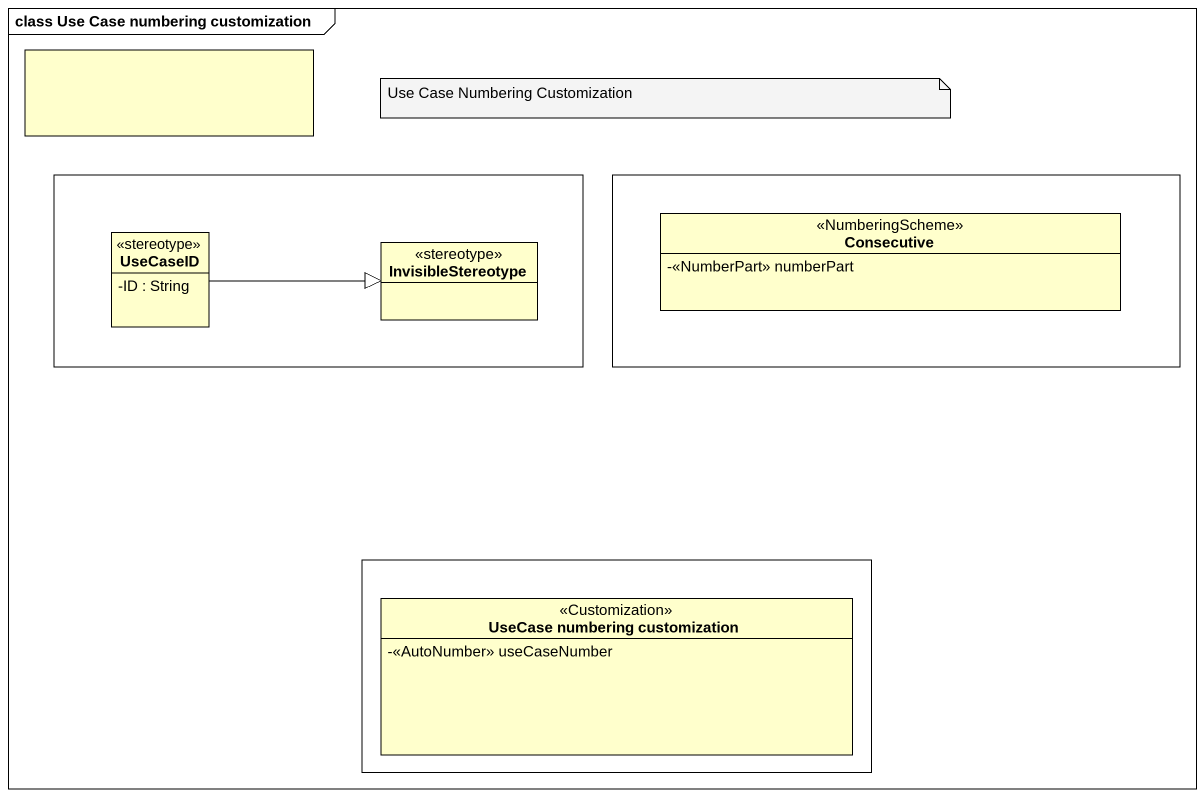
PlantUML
@startuml
mainframe class Use Case numbering customization
allowmixing
hide circle
hide empty members
skinparam classAttributeIconSize 0
rectangle " " as rectangle1 #FFFFCC
rectangle " " as rectangle2 {
  class UseCaseID <<stereotype>> {
    -ID : String
  }
  class InvisibleStereotype <<stereotype>>
}
rectangle " " as rectangle3 {
  class Consecutive <<NumberingScheme>> {
    -<<NumberPart>> numberPart
  }
}
rectangle " " as rectangle4 {
  class "UseCase numbering customization" as UseCase_numbering <<Customization>> {
    -<<AutoNumber>> useCaseNumber
  }
}
UseCaseID -right-|> InvisibleStereotype
note as N1
  Use Case Numbering Customization
end note
@enduml
